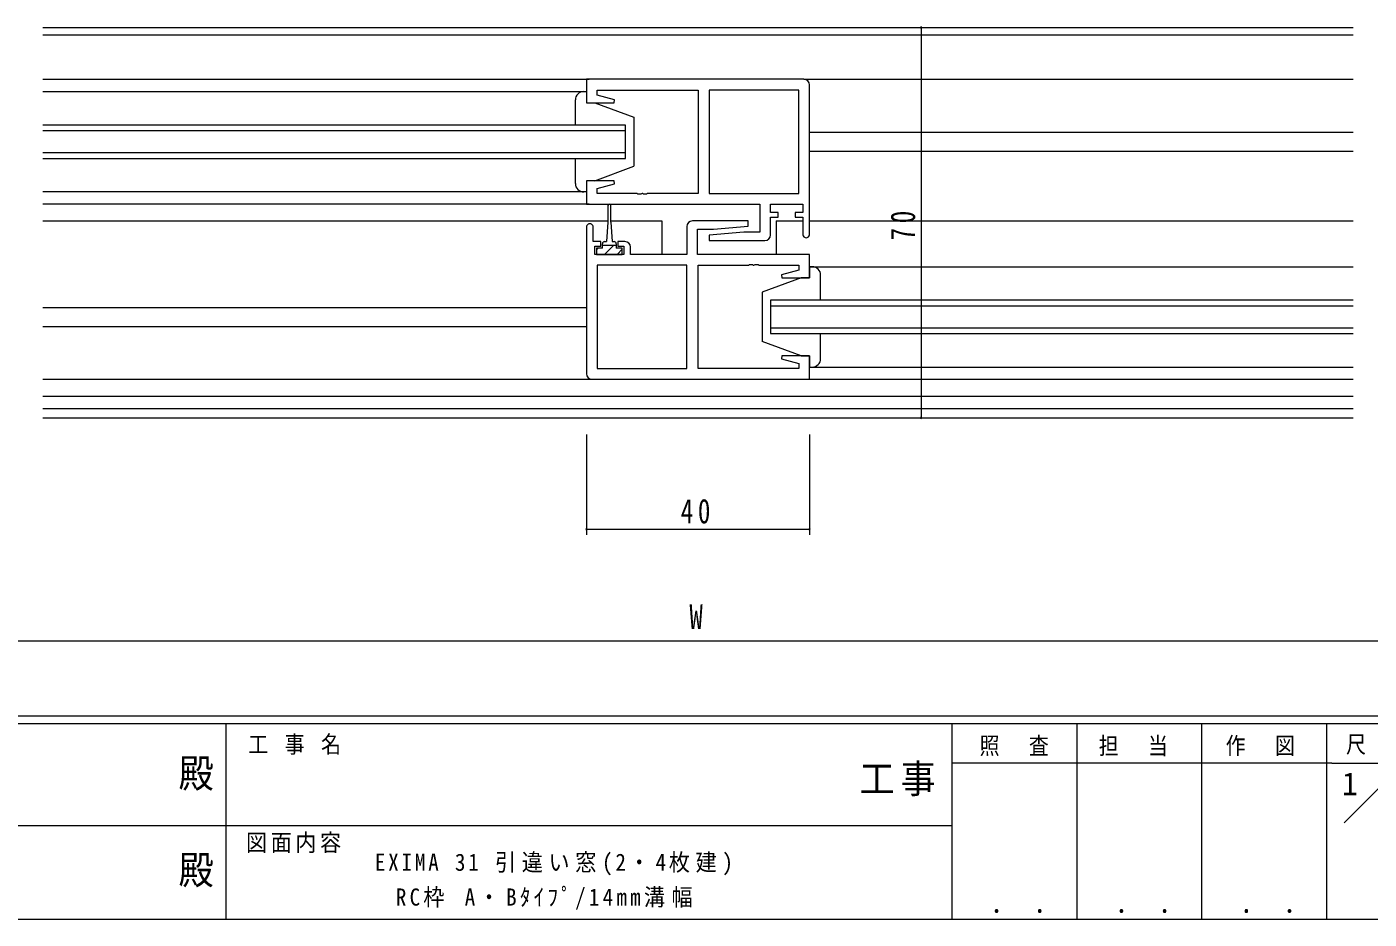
# Model space of a CAD drawing. Units: millimetres on the paper. Extents: x -397 to 397, y -282 to 282.
# Drawn here: x -44.6 to 196.1, y -282.1 to -122.1 of the extents above; entities that cross this region are included whole.
import ezdxf
from ezdxf.enums import TextEntityAlignment as Align

# ---------------------------------------------------------------- set-up
doc = ezdxf.new("R2010")
doc.units = ezdxf.units.MM
for name, color, linetype, lineweight in [('0-1_YKK_ZWAK', 7, 'Continuous', 18), ('0-3_YKK_11', 7, 'Continuous', 18), ('0-4_YKK_12', 2, 'Continuous', 18), ('0-5_YKK_13', 4, 'Continuous', 18), ('0-7_YKK_D', 6, 'Continuous', 18)]:
    doc.layers.add(name, color=color, linetype=linetype, lineweight=lineweight)
doc.layers.add('0-2_USER1', color=7, linetype='Continuous')
doc.styles.add('ＭＳ ゴシック', font='')
doc.styles.get('ＭＳ ゴシック').set_extended_font_data('MS Gothic')

msp = doc.modelspace()

# ---------------------------------------------------------------- linework, layer by layer
at = {"layer": '0-1_YKK_ZWAK'}
for p, q in [((376.092, -245.7), (-393.908, -245.7)), ((338.292, -247.1), (-393.908, -247.1)), ((-8.908, -247.1), (-8.908, -282.1)), ((121.292, -247.1), (121.292, -282.1)), ((143.692, -247.1), (143.692, -282.1)), ((166.092, -247.1), (166.092, -282.1)), ((188.492, -247.1), (188.492, -282.1)), ((189.476, -254.099), (121.292, -254.099)), ((189.476, -254.099), (209.492, -254.099)), ((191.662, -264.836), (201.355, -255.143)), ((-136.308, -265.299), (-7.508, -265.299)), ((-7.508, -265.299), (121.292, -265.299)), ((-393.908, -282.1), (338.292, -282.1))]:
    msp.add_line(p, q, dxfattribs=at)
at = {"layer": '0-3_YKK_11'}
for p, q in [((55.769, -131.491), (55.769, -135.691)), ((94.769, -131.491), (55.769, -131.491)), ((57.699, -133.421), (75.769, -133.421)), ((57.699, -134.338), (57.699, -133.421)), ((60.798, -135.169), (57.699, -134.338)), ((75.769, -133.421), (75.769, -151.961)), ((77.769, -133.421), (77.769, -151.961)), ((93.839, -133.421), (77.769, -133.421)), ((93.839, -151.961), (93.839, -133.421)), ((93.839, -151.961), (93.839, -133.421)), ((95.769, -159.291), (95.769, -132.491)), ((55.769, -135.691), (60.729, -135.691)), ((60.729, -135.691), (60.798, -135.169)), ((55.769, -149.691), (55.769, -153.891)), ((60.729, -149.691), (55.769, -149.691)), ((57.699, -151.044), (60.798, -150.214)), ((57.699, -151.961), (57.699, -151.044)), ((60.798, -150.214), (60.729, -149.691)), ((55.769, -153.891), (86.839, -153.891)), ((64.81, -151.961), (57.699, -151.961)), ((64.994, -152.081), (64.81, -151.961)), ((65.544, -152.081), (64.994, -152.081)), ((65.727, -151.961), (65.544, -152.081)), ((65.81, -151.961), (65.727, -151.961)), ((65.994, -152.081), (65.81, -151.961)), ((66.544, -152.081), (65.994, -152.081)), ((66.727, -151.961), (66.544, -152.081)), ((75.769, -151.961), (66.727, -151.961)), ((77.769, -151.961), (93.839, -151.961)), ((86.839, -153.891), (86.839, -158.891)), ((88.769, -153.891), (94.569, -153.891)), ((88.769, -155.391), (88.769, -153.891)), ((94.569, -153.891), (94.569, -155.391)), ((90.169, -155.391), (88.769, -155.391)), ((88.769, -156.191), (90.169, -156.191)), ((88.769, -159.391), (88.769, -156.191)), ((90.169, -156.191), (90.169, -155.391)), ((93.169, -155.391), (93.169, -156.191)), ((94.569, -155.391), (93.169, -155.391)), ((93.169, -156.191), (94.569, -156.191)), ((94.569, -156.191), (94.569, -159.291)), ((55.769, -157.991), (55.769, -184.291)), ((56.969, -160.591), (56.969, -157.991)), ((73.769, -157.891), (73.769, -162.891)), ((84.747, -156.891), (74.769, -156.891)), ((75.699, -158.391), (78.575, -158.391)), ((75.699, -162.891), (75.699, -158.391)), ((83.962, -158.891), (77.749, -159.435)), ((78.575, -158.391), (84.789, -157.848)), ((86.839, -158.891), (83.962, -158.891)), ((84.789, -157.848), (84.747, -156.891)), ((58.369, -160.591), (56.969, -160.591)), ((58.369, -161.391), (58.369, -160.591)), ((61.369, -160.591), (61.369, -161.391)), ((62.669, -160.591), (61.369, -160.591)), ((77.749, -159.435), (77.79, -160.391)), ((77.79, -160.391), (87.769, -160.391)), ((57.269, -161.391), (58.369, -161.391)), ((57.269, -162.891), (57.269, -161.391)), ((62.469, -162.891), (57.269, -162.891)), ((61.369, -161.391), (62.469, -161.391)), ((62.469, -161.391), (62.469, -162.891)), ((63.669, -162.891), (63.669, -161.591)), ((73.769, -162.891), (63.669, -162.891)), ((95.769, -162.891), (75.699, -162.891)), ((95.769, -167.091), (95.769, -162.891)), ((57.699, -164.821), (57.699, -183.361)), ((73.769, -164.821), (57.699, -164.821)), ((73.769, -183.361), (73.769, -164.821)), ((73.769, -183.361), (73.769, -164.821)), ((75.769, -164.821), (84.81, -164.821)), ((75.769, -183.361), (75.769, -164.821)), ((84.81, -164.821), (84.994, -164.701)), ((84.994, -164.701), (85.544, -164.701)), ((85.544, -164.701), (85.727, -164.821)), ((85.727, -164.821), (85.81, -164.821)), ((85.81, -164.821), (85.994, -164.701)), ((85.994, -164.701), (86.544, -164.701)), ((86.544, -164.701), (86.727, -164.821)), ((86.727, -164.821), (93.839, -164.821)), ((93.839, -165.738), (90.739, -166.569)), ((93.839, -164.821), (93.839, -165.738)), ((90.739, -166.569), (90.808, -167.091)), ((90.808, -167.091), (95.769, -167.091)), ((90.808, -181.091), (90.739, -181.614)), ((90.739, -181.614), (93.839, -182.444)), ((95.769, -181.091), (90.808, -181.091)), ((93.839, -182.444), (93.839, -183.361)), ((95.769, -185.291), (95.769, -181.091)), ((56.769, -185.291), (95.769, -185.291)), ((57.699, -183.361), (73.769, -183.361)), ((93.839, -183.361), (75.769, -183.361))]:
    msp.add_line(p, q, dxfattribs=at)
for centre, radius, start, end in [((94.769, -132.491), 1, 0.00001, 89.99999), ((56.369, -157.991), 0.6, 359.99999, 180.00001), ((74.769, -157.891), 1, 90.00001, 179.99999), ((62.669, -161.591), 1, 0.00001, 89.99999), ((87.769, -159.391), 1, 270.00001, 359.99999), ((95.169, -159.291), 0.6, 179.99999, 0.00001), ((56.769, -184.291), 1, 180.00001, 269.99999)]:
    msp.add_arc(centre, radius, start, end, dxfattribs=at)
at = {"layer": '0-4_YKK_12'}
for p, q in [((-41.731, -122.191), (193.269, -122.191)), ((193.269, -123.591), (-41.731, -123.591)), ((-41.731, -131.491), (56.269, -131.491)), ((94.769, -131.491), (193.269, -131.491)), ((62.769, -139.691), (-41.731, -139.691)), ((-41.731, -140.691), (62.769, -140.691)), ((62.769, -145.691), (62.769, -139.691)), ((95.769, -140.991), (193.269, -140.991)), ((95.769, -144.391), (193.269, -144.391)), ((62.769, -144.691), (-41.731, -144.691)), ((-41.731, -145.691), (62.769, -145.691)), ((56.269, -153.891), (-41.731, -153.891)), ((-41.731, -156.891), (59.619, -156.891)), ((60.119, -156.891), (69.269, -156.891)), ((69.269, -156.891), (69.269, -162.891)), ((89.769, -156.891), (89.769, -162.891)), ((89.769, -156.891), (94.569, -156.891)), ((95.769, -156.891), (193.269, -156.891)), ((-41.731, -172.391), (55.769, -172.391)), ((88.769, -171.091), (88.769, -177.091)), ((193.269, -171.091), (88.769, -171.091)), ((88.769, -172.091), (193.269, -172.091)), ((-41.731, -175.791), (55.769, -175.791)), ((193.269, -176.091), (88.769, -176.091)), ((88.769, -177.091), (193.269, -177.091)), ((95.269, -185.291), (193.269, -185.291)), ((-41.731, -188.291), (193.269, -188.291)), ((193.269, -190.561), (-41.731, -190.561)), ((-41.731, -192.191), (193.269, -192.191))]:
    msp.add_line(p, q, dxfattribs=at)
at = {"layer": '0-5_YKK_13'}
for p, q in [((-41.731, -133.691), (55.769, -133.693)), ((55.269, -133.691), (55.769, -133.691)), ((55.769, -133.691), (55.769, -135.691)), ((53.769, -139.691), (53.769, -135.191)), ((55.769, -135.691), (57.269, -135.691)), ((57.269, -135.691), (64.269, -138.291)), ((64.269, -138.291), (64.269, -147.091)), ((53.769, -150.191), (53.769, -145.691)), ((57.269, -149.691), (64.269, -147.091)), ((55.769, -149.691), (55.769, -151.691)), ((57.269, -149.691), (55.769, -149.691)), ((55.769, -151.691), (-41.731, -151.691)), ((55.769, -151.691), (55.269, -151.691)), ((59.619, -154.141), (59.619, -157.091)), ((60.119, -157.091), (60.119, -154.141)), ((59.619, -157.091), (59.369, -160.591)), ((60.119, -157.091), (60.369, -160.591)), ((58.619, -161.791), (58.619, -160.991)), ((61.119, -161.291), (58.619, -161.291)), ((59.019, -160.591), (59.369, -160.591)), ((60.369, -160.591), (60.719, -160.591)), ((61.119, -160.991), (61.119, -161.791)), ((57.569, -161.791), (57.569, -162.891)), ((58.619, -161.791), (57.569, -161.791)), ((57.857, -161.791), (57.569, -162.08)), ((57.569, -162.891), (62.169, -162.891)), ((62.169, -161.791), (61.119, -161.791)), ((62.169, -161.97), (61.247, -162.891)), ((62.169, -162.891), (62.169, -161.791)), ((95.769, -165.091), (95.769, -167.091)), ((96.269, -165.091), (95.769, -165.091)), ((95.769, -165.091), (193.269, -165.091)), ((94.269, -167.091), (87.269, -169.691)), ((95.769, -167.091), (94.269, -167.091)), ((97.769, -171.091), (97.769, -166.591)), ((87.269, -169.691), (87.269, -178.491)), ((97.769, -181.591), (97.769, -177.091)), ((94.269, -181.091), (87.269, -178.491)), ((94.269, -181.091), (95.769, -181.091)), ((95.769, -181.091), (95.769, -183.091)), ((-41.731, -185.291), (56.769, -185.291)), ((-41.731, -185.291), (56.769, -185.291)), ((95.769, -183.091), (96.269, -183.091)), ((95.769, -183.091), (193.269, -183.091))]:
    msp.add_line(p, q, dxfattribs=at)
msp.add_lwpolyline([(60.602, -161.291), (59.869, -162.025), (59.002, -162.891)], dxfattribs=at)
for centre, radius, start, end in [((55.269, -135.191), 1.5, 90, 180), ((55.269, -150.191), 1.5, 180, 270), ((59.869, -154.141), 0.25, 0, 180), ((59.019, -160.991), 0.4, 90, 180), ((60.719, -160.991), 0.4, 0, 90), ((96.269, -166.591), 1.5, 0, 90), ((96.269, -181.591), 1.5, 270, 0)]:
    msp.add_arc(centre, radius, start, end, dxfattribs=at)
at = {"layer": '0-7_YKK_D'}
for p, q in [((99.269, -122.191), (116.769, -122.191)), ((115.769, -122.191), (115.769, -192.191)), ((109.283, -192.191), (116.769, -192.191)), ((55.769, -195.191), (55.769, -213.191)), ((95.769, -195.191), (95.769, -213.191)), ((55.769, -212.191), (95.769, -212.191)), ((-167.231, -232.191), (318.769, -232.191))]:
    msp.add_line(p, q, dxfattribs=at)
for centre, start, end in [((115.769, -122.191), 90, 270), ((115.769, -122.191), 270, 90), ((115.769, -192.191), 90, 270), ((115.769, -192.191), 270, 90), ((55.769, -212.191), 0, 180), ((55.769, -212.191), 180, 0), ((95.769, -212.191), 0, 180), ((95.769, -212.191), 180, 0)]:
    msp.add_arc(centre, 0.106, start, end, dxfattribs=at)

# ---------------------------------------------------------------- texts
at = {"layer": '0-1_YKK_ZWAK', "style": 'ＭＳ ゴシック', "width": 0.9}
for p in [(-17.39, -260.056), (-17.39, -277.378)]:
    msp.add_text('殿', height=5.132, dxfattribs=at).set_placement(p, align=Align.BOTTOM_LEFT)
at = {"layer": '0-1_YKK_ZWAK', "attachment_point": 7, "style": 'ＭＳ ゴシック'}
for s, insert, char_height in [('\\T1.22;\\W0.85;工\\~事\\~名', (-4.896, -252.633), 3.079), ('\\T1.24;\\W0.85;照\\~\\~査', (126.281, -252.88), 3.079), ('\\T1.24;\\W0.85;担\\~\\~当', (147.646, -252.88), 3.079), ('\\T1.24;\\W0.85;作\\~\\~図', (170.412, -252.862), 3.079), ('\\T1.24;\\W0.85;尺\\~\\~度', (192.004, -252.637), 3.079), ('\\T1.17;\\W0.9;工事', (104.723, -260.056), 5.132), ('\\T1.17;\\W0.9;図面内容', (-5.291, -270.248), 3.079), ('\\T1.24;\\W0.85;\\~．\\~．', (125.747, -281.046), 3.592), ('\\T1.24;\\W0.85;\\~．\\~．', (148.147, -281.046), 3.592), ('\\T1.24;\\W0.85;\\~．\\~．', (170.547, -281.046), 3.592)]:
    msp.add_mtext(s, dxfattribs=dict(at, insert=insert, char_height=char_height))
at = {"layer": '0-2_USER1', "style": 'ＭＳ ゴシック'}
msp.add_text('1', height=4.106, dxfattribs=at).set_placement((191.292, -261.099), align=Align.BOTTOM_LEFT)
at = {"layer": '0-2_USER1', "char_height": 3.079, "attachment_point": 7, "style": 'ＭＳ ゴシック'}
for s, insert in [('\\T1.27;\\W0.9;EXIMA\\~31\\~引違い窓(2・4枚建)', (17.809, -274.249)), ('\\T1.31;\\W0.9;RC枠\\~A・Bﾀｲﾌﾟ/14mm溝幅', (21.569, -280.425))]:
    msp.add_mtext(s, dxfattribs=dict(at, insert=insert))
at = {"layer": '0-7_YKK_D', "color": 7, "style": 'ＭＳ ゴシック', "width": 0.8}
msp.add_text('W', height=4.399, dxfattribs=at).set_placement((74.234, -231.391), align=Align.BOTTOM_LEFT)
at = {"layer": '0-7_YKK_D', "color": 7, "insert": (114.769, -160.383), "char_height": 4.399, "attachment_point": 7, "rotation": 90, "style": 'ＭＳ ゴシック'}
msp.add_mtext('\\T1.37;\\W0.75;70', dxfattribs=at)
at = {"layer": '0-7_YKK_D', "color": 7, "insert": (72.674, -211.191), "char_height": 4.399, "attachment_point": 7, "style": 'ＭＳ ゴシック'}
msp.add_mtext('\\T1.37;\\W0.75;40', dxfattribs=at)

doc.saveas('drawing.dxf')
